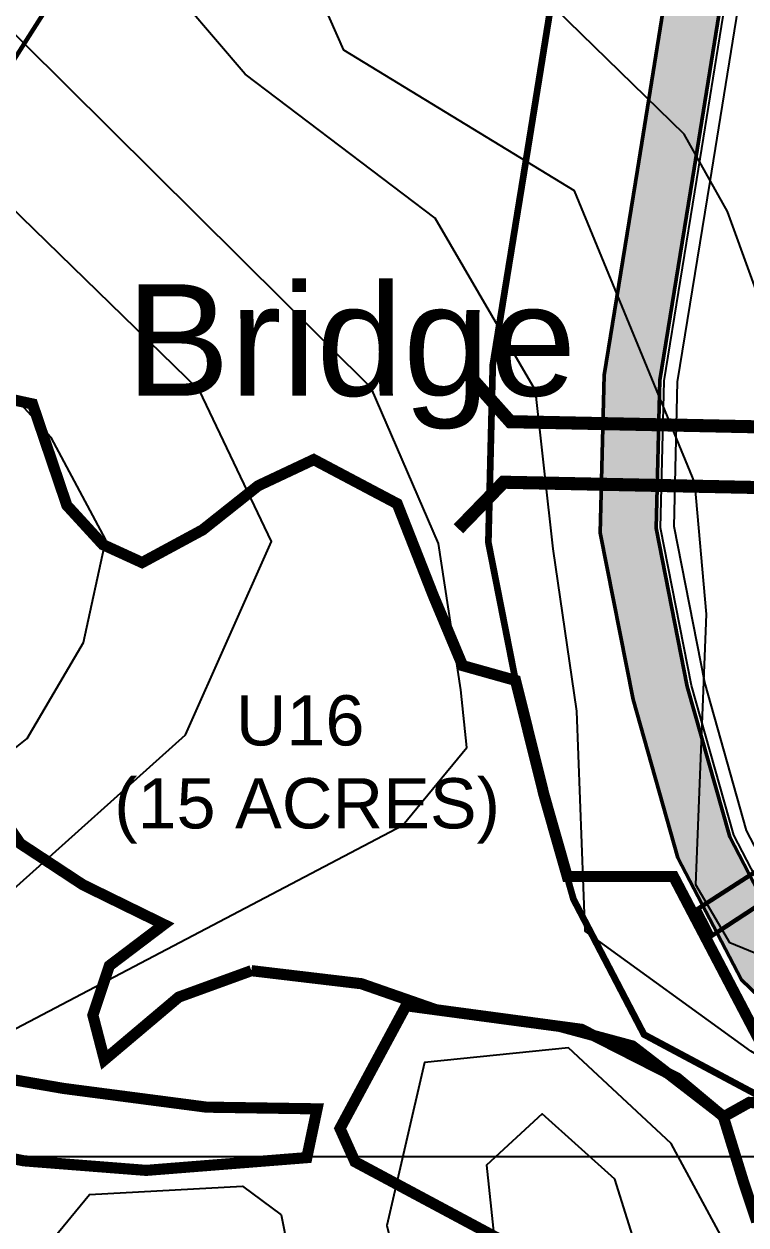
# Model space of a CAD drawing. Header units: metres. Extents: x 218545 to 227455, y 1543467 to 1556082.
# Drawn here: x 221152 to 221476, y 1548669 to 1549207 of the extents above; entities that cross this region are included whole.
import ezdxf

# ---------------------------------------------------------------- set-up
doc = ezdxf.new("R2010")
doc.units = ezdxf.units.M
doc.header["$MEASUREMENT"] = 0
for name, color, linetype in [('10 M CONTOUR', 20, 'Continuous'), ('2 M CONTOUR', 33, 'Continuous'), ('Bridges', 200, 'Continuous'), ('CART TRACK', 30, 'Continuous'), ('EXCAVATED CANAL', 160, 'Continuous'), ('GRID', 250, 'Continuous'), ('SATGE-2', 160, 'Continuous'), ('UT & SP', 1, 'Continuous'), ('UUL', 90, 'Continuous')]:
    doc.layers.add(name, color=color, linetype=linetype)
doc.layers.add('BO', color=7, linetype='Continuous', lineweight=30)
doc.styles.get("Standard").update_dxf_attribs({"font": 'arial.ttf'})

msp = doc.modelspace()

# ---------------------------------------------------------------- hatches: boundary and pattern name
at = {"layer": 'EXCAVATED CANAL'}
h = msp.add_hatch(dxfattribs=at)
h.set_pattern_fill('DOTS', color=256, scale=50)
h.set_pattern_definition([(0, (0.1397, 0.1363), (1.5625, 3.125), [0, -3.125])])
h.paths.add_polyline_path([(221677.6937, 1554791.64442), (221704.67316, 1554781.50768), (221725.84354, 1554764.12013), (221771.77601, 1554658.84245), (221826.66019, 1554604.5166), (221890.14239, 1554543.40766), (221937.5323, 1554495.62726), (221949.02306, 1554474.38318), (221970.84004, 1554401.16884), (221985.50391, 1554342.1364), (221990.8142, 1554293.13117), (221922.06107, 1554210.45335), (221883.85237, 1554172.24465), (221834.68547, 1554146.36733), (221786.59744, 1554139.63501), (221713.05915, 1554113.20718), (221640.09635, 1554026.29562), (221578.70094, 1553948.7665), (221543.8227, 1553881.343), (221550.37321, 1553816.99215), (221575.22372, 1553730.01538), (221619.73786, 1553599.64432), (221627.53279, 1553553.64843), (221647.60429, 1553471.24962), (221685.23951, 1553402.33735), (221702.72777, 1553385.14753), (221718.31628, 1553368.57315), (221759.68082, 1553305.34543), (221793.41232, 1553269.19256), (221866.96525, 1553193.56155), (221898.48979, 1553155.27226), (221955.71109, 1553087.99832), (222027.36459, 1553011.99203), (222080.24728, 1552953.06813), (222103.79949, 1552923.00001), (222162.61161, 1552843.31454), (222212.67089, 1552774.4831), (222285.17552, 1552689.96857), (222319.21374, 1552649.32189), (222332.67594, 1552622.88749), (222345.26961, 1552593.48022), (222359.18048, 1552556.08916), (222368.11872, 1552534.61058), (222389.54691, 1552422.82945), (222416.94495, 1552265.45475), (222446.87895, 1552199.76931), (222474.88143, 1552155.82976), (222526.95495, 1552085.99911), (222633.93532, 1551930.3591), (222665.01712, 1551866.46674), (222674.38512, 1551777.36289), (222665.28065, 1551717.94056), (222643.93351, 1551662.4778), (222613.05268, 1551577.63886), (222608.08692, 1551544.38406), (222608.54407, 1551495.18901), (222625.47574, 1551477.79524), (222626.96748, 1551470.94678), (222622.09495, 1551441.15212), (222622.71151, 1551410.9404), (222638.97905, 1551280.55909), (222646.22726, 1551144.9598), (222650.3292, 1551108.07219), (222664.44073, 1550783.9432), (222658.66497, 1550677.51638), (222648.79081, 1550640.74825), (222629.83511, 1550607.52051), (222586.42228, 1550552.69021), (222533.33897, 1550497.69687), (222459.74745, 1550428.34623), (222363.1073, 1550330.83662), (222312.43248, 1550273.59953), (222247.4693, 1550206.90611), (222157.04628, 1550111.10256), (222083.86052, 1550040.18285), (222009.27453, 1549958.49819), (221838.28985, 1549793.2243), (221733.41196, 1549688.99052), (221661.42128, 1549610.98472), (221593.45514, 1549539.70631), (221536.09912, 1549481.41053), (221507.92632, 1549440.67863), (221485.62919, 1549390.74303), (221459.14595, 1549318.28691), (221440.5382, 1549225.18609), (221427.15324, 1549142.08652), (221412.21579, 1549050.15665), (221410.45962, 1548979.46286), (221425.16964, 1548904.80015), (221445.17672, 1548833.95243), (221473.74653, 1548779.18003), (221521.21905, 1548733.53019), (221571.70567, 1548707.5099), (221659.71715, 1548674.33117), (221748.07972, 1548647.895), (221835.34799, 1548619.47559), (221961.60573, 1548577.88445), (222075.40908, 1548543.75533), (222176.56515, 1548502.16753), (222306.15866, 1548445.41572), (222451.21444, 1548392.87583), (222529.3421, 1548381.06278), (222609.89339, 1548371.02657), (222662.85006, 1548354.1647), (222700.84907, 1548322.2047), (222774.53831, 1548250.45465), (222878.80881, 1548150.12341), (222941.85942, 1548088.53022), (222984.44789, 1548036.43783), (223007.99985, 1547998.04314), (223025.23783, 1547930.19402), (223034.36018, 1547840.97104), (223056.79053, 1547753.19681), (223115.36795, 1547656.06126), (223190.51503, 1547596.0062), (223348.91253, 1547525.59569), (223480.63732, 1547497.20699), (223485.90427, 1547521.64588), (223356.70584, 1547549.49011), (223203.60947, 1547617.54417), (223134.46775, 1547672.79994), (223080.1005, 1547762.95401), (223059.04163, 1547845.3614), (223049.92106, 1547934.56697), (223031.29519, 1548007.87888), (223004.8735, 1548050.95184), (222960.32932, 1548105.43636), (222896.21099, 1548168.07258), (222791.92572, 1548268.41803), (222717.63742, 1548340.75138), (222675.15281, 1548376.48411), (222615.27695, 1548395.54911), (222532.75695, 1548405.83061), (222457.40024, 1548417.22469), (222315.43975, 1548468.64345), (222186.33374, 1548525.18176), (222083.77318, 1548567.34699), (221969.10873, 1548601.73435), (221843.12958, 1548643.23372), (221755.53424, 1548671.75964), (221667.71908, 1548698.03204), (221581.87539, 1548730.39355), (221535.91651, 1548754.08029), (221494.02165, 1548794.36661), (221468.53503, 1548843.2281), (221449.50301, 1548910.623), (221435.52028, 1548981.59427), (221437.16572, 1549047.83064), (221451.83237, 1549138.09394), (221465.14539, 1549220.74687), (221483.28515, 1549311.50616), (221508.81139, 1549381.34401), (221529.80766, 1549428.36627), (221555.43289, 1549465.41492), (221611.41314, 1549522.31238), (221679.65493, 1549593.87987), (221751.41782, 1549671.63885), (221855.78973, 1549775.36977), (222027.21026, 1549941.06496), (222101.80686, 1550022.76124), (222174.84432, 1550093.53723), (222265.51505, 1550189.60324), (222330.75613, 1550256.58195), (222381.35911, 1550313.73791), (222477.2037, 1550410.44478), (222550.91528, 1550479.90857), (222605.26123, 1550536.20999), (222650.61131, 1550593.48703), (222672.10057, 1550631.15588), (222683.48673, 1550673.55421), (222689.47025, 1550783.8092), (222675.26897, 1551109.99956), (222671.15335, 1551147.01019), (222663.89621, 1551282.77669), (222647.67983, 1551412.74791), (222647.13642, 1551439.375), (222652.40855, 1551471.6131), (222648.38025, 1551490.10666), (222633.44984, 1551505.44455), (222633.10417, 1551542.64335), (222637.40648, 1551571.45512), (222667.34729, 1551653.71153), (222689.58296, 1551711.4828), (222699.58555, 1551776.767), (222689.42059, 1551873.45127), (222655.59772, 1551942.97821), (222547.2843, 1552100.5576), (222495.47102, 1552170.03928), (222468.90224, 1552211.72917), (222441.0243, 1552272.90291), (222414.13993, 1552427.32708), (222392.18764, 1552541.8422), (222382.44504, 1552565.25368), (222368.48937, 1552602.76515), (222355.3303, 1552633.49266), (222340.2031, 1552663.19646), (222304.24686, 1552706.13353), (222232.29886, 1552789.99924), (222182.77844, 1552858.08975), (222123.70148, 1552938.13404), (222099.41212, 1552969.14325), (222045.76565, 1553028.9182), (221974.34025, 1553104.68253), (221917.66267, 1553171.31722), (221885.60826, 1553210.25008), (221811.30219, 1553286.65628), (221779.52006, 1553320.869), (221738.11281, 1553384.162), (221720.67455, 1553402.70311), (221705.48675, 1553417.63174), (221671.21237, 1553480.39011), (221652.1315, 1553558.72211), (221644.14698, 1553605.83678), (221599.18365, 1553737.52338), (221575.11946, 1553821.74806), (221569.55125, 1553876.44892), (221599.8824, 1553935.08239), (221659.55142, 1554010.43144), (221727.92599, 1554091.87762), (221792.64591, 1554115.13634), (221842.5016, 1554122.11614), (221898.91039, 1554151.80498), (221940.62423, 1554193.51882), (222016.87018, 1554287.38728), (222010.45741, 1554346.56662), (221995.23918, 1554407.83077), (221972.50841, 1554484.11162), (221958.04406, 1554510.85328), (221907.88908, 1554561.42153), (221844.32293, 1554622.61128), (221793.01178, 1554673.40044), (221746.58877, 1554779.80245), (221717.48596, 1554803.70502), (221684.94991, 1554815.92949), (221656.53043, 1554822.32331), (221650.9804, 1554797.65439)])

# ---------------------------------------------------------------- linework, layer by layer
at = {"layer": '10 M CONTOUR'}
for points in [[(222137.30269, 1548818.78132, -1039.86579), (222071.39569, 1548731.95232, -1039.86579), (222024.34869, 1548701.00332, -1039.86579), (221956.97592, 1548684.52503, -1039.86579), (221877.86568, 1548685.63735, -1039.86579), (221796.33043, 1548727.21803, -1039.86579), (221716.00756, 1548799.66685, -1039.86579), (221570.90834, 1548800.96054, -1039.86579), (221528.65959, 1548837.11727, -1039.86579), (221524.81769, 1548891.06832, -1039.86579), (221537.22078, 1548966.64388, -1039.86579), (221500.16669, 1549033.37632, -1039.86579), (221467.56269, 1549123.37532, -1039.86579), (221448.02969, 1549158.13732, -1039.86579), (221373.23669, 1549231.09032, -1039.86579), (221367.94369, 1549269.56532, -1039.86579), (221484.59569, 1549385.38932, -1039.86579), (221513.21069, 1549423.58832, -1039.86579), (221516.57269, 1549461.09632, -1039.86579), (221408.95169, 1549545.04032, -1039.86579), (221323.80969, 1549567.44632, -1039.86579), (221235.71069, 1549632.60032, -1039.86579), (221230.47969, 1549652.15032, -1039.86579), (221329.64169, 1549735.59532, -1039.86579)], [(220880.66969, 1548668.83032, -1029.86579), (220889.46444, 1548732.90761, -1029.86579), (221099.65269, 1548844.38832, -1029.86579), (221153.64969, 1548887.41232, -1029.86579), (221178.95069, 1548930.36932, -1029.86579), (221188.88369, 1548976.29932, -1029.86579), (221164.42969, 1549022.14232, -1029.86579), (221089.54269, 1549104.29332, -1029.86579), (220860.00169, 1549260.77132, -1029.86579), (220745.65269, 1549285.18232, -1029.86579), (220716.98769, 1549282.95332, -1029.86579), (220638.70369, 1549244.21532, -1029.86579), (220559.77269, 1549173.17032, -1029.86579), (220527.35769, 1549118.45432, -1029.86579), (220493.24269, 1548980.72232, -1029.86579), (220475.33069, 1548962.29032, -1029.86579), (220261.69769, 1548932.94832, -1029.86579), (220112.22369, 1548881.61132, -1029.86579), (220107.24526, 1548882.10843, -1029.86579)]]:
    msp.add_polyline3d(points, dxfattribs=at)
at = {"layer": '2 M CONTOUR'}
for points in [[(221567.67533, 1548657.71381, -1469.86579), (221564.65024, 1548676.38711, -1469.86579), (221562.24768, 1548688.45103, -1469.86579), (221552.92934, 1548703.71066, -1469.86579), (221478.03369, 1548747.31732, -1035.86579), (221403.7233, 1548801.08304, -1035.86579), (221400.05191, 1548899.62832, -1035.86579), (221389.42369, 1548972.27632, -1035.86579), (221381.45469, 1549043.18332, -1035.86579), (221336.55869, 1549120.47532, -1035.86579), (221251.33519, 1549184.95849, -1035.86579), (221211.43069, 1549231.66032, -1035.86579), (221177.14669, 1549268.42832, -1035.86579), (221064.53669, 1549308.76232, -1035.86579), (220987.37869, 1549381.19632, -1035.86579), (220833.88969, 1549455.07432, -1035.86579), (220784.39065, 1549472.59176, -1035.86579)], [(221467.4553, 1548659.10903, -1469.86579), (221442.24715, 1548705.97866, -1033.86579), (221396.20769, 1548748.83632, -1033.86579), (221331.68469, 1548742.16132, -1033.86579), (221314.85669, 1548669.19732, -1033.86579), (221334.99569, 1548586.46432, -1033.86579), (221325.64969, 1548557.18632, -1033.86579), (221252.34269, 1548459.51532, -1033.86579), (221177.16669, 1548449.53132, -1033.86579), (221119.98369, 1548500.80732, -1033.86579), (221082.03469, 1548669.91432, -1033.86579), (221097.32969, 1548717.61632, -1033.86579), (221119.15969, 1548742.09532, -1033.86579), (221322.07869, 1548848.54732, -1033.86579), (221350.71169, 1548883.28132, -1033.86579), (221348.00569, 1548909.16032, -1033.86579), (221337.98428, 1548974.67038, -1033.86579), (221307.86369, 1549044.38032, -1033.86579), (221132.26069, 1549218.54232, -1033.86579), (220785.05069, 1549413.85532, -1033.86579), (220715.75969, 1549417.39743, -1033.86579), (220635.27122, 1549360.84094, -1033.86579), (220561.26469, 1549356.58032, -1033.86579), (220550.72913, 1549366.52993, -1033.86579)], [(220991.16269, 1548663.32932, -1031.86579), (220992.92369, 1548700.31032, -1031.86579), (221001.90269, 1548732.36632, -1031.86579), (221028.04069, 1548754.30332, -1031.86579), (221144.70069, 1548817.34032, -1031.86579), (221224.65169, 1548888.98032, -1031.86579), (221263.11969, 1548975.55832, -1031.86579), (221230.85869, 1549043.21632, -1031.86579), (221105.44569, 1549165.20432, -1031.86579), (220902.30169, 1549292.66532, -1031.86579), (220803.68869, 1549328.69332, -1031.86579), (220728.97769, 1549332.34132, -1031.86579), (220692.47669, 1549322.48632, -1031.86579), (220562.19169, 1549238.94732, -1031.86579), (220489.35169, 1549158.60432, -1031.86579), (220452.21669, 1549042.12632, -1031.86579), (220411.83469, 1548999.10832, -1031.86579), (220369.95872, 1548986.42574, -1031.86579)], [(221522.83769, 1548773.50732, -1037.86579), (221468.55169, 1548795.87032, -1037.86579), (221453.29269, 1548821.76232, -1037.86579), (221458.13686, 1548942.98412, -1037.86579), (221452.91269, 1549001.93632, -1037.86579), (221398.96071, 1549132.72607, -1037.86579), (221295.51069, 1549195.71832, -1037.86579), (221282.98369, 1549224.23232, -1037.86579)], [(221428.00227, 1548654.67335, -1469.86579), (221416.97992, 1548689.93694, -1031.86579), (221384.4808, 1548719.24065, -1031.86579), (221359.5262, 1548696.16671, -1031.86579), (221375.9787, 1548541.24096, -1031.86579)], [(221285.71569, 1548581.90832, -1035.86579), (221255.88669, 1548543.67732, -1035.86579), (221209.24369, 1548537.70932, -1035.86579), (221182.60869, 1548554.17632, -1035.86579), (221163.50169, 1548661.15232, -1035.86579), (221181.63869, 1548683.03532, -1035.86579), (221250.12169, 1548686.73132, -1035.86579), (221267.54269, 1548673.95132, -1035.86579), (221285.71569, 1548581.90832, -1035.86579)]]:
    msp.add_polyline3d(points, dxfattribs=at)
at = {"layer": 'BO', "ltscale": 100, "const_width": 3, "elevation": -1469.86579}
msp.add_lwpolyline([(221947.64189, 1548557.0751), (221884.95119, 1548575.58633), (221751.97258, 1548617.78219), (221638.90752, 1548652.41318), (221583.89635, 1548676.19679), (221561.53596, 1548684.62625), (221430.11363, 1548754.71673), (221398.46009, 1548815.40109), (221376.5029, 1548893.15443), (221360.3383, 1548975.20005), (221362.31592, 1549054.80866), (221377.79497, 1549150.07167), (221391.32382, 1549234.06453), (221410.86755, 1549331.8484), (221439.26479, 1549409.54107), (221464.16363, 1549465.30336), (221494.5513, 1549509.23748), (221726.0224, 1549752.77949), (221806.1, 1549830.18255)], dxfattribs=at)
at = {"layer": 'Bridges', "color": 0, "const_width": 5.85937, "elevation": -2939.73159}
for points in [[(221350.80022, 1549050.96777), (221370.15715, 1549029.28234), (221505.76898, 1549026.45474), (221524.34193, 1549052.71863)], [(221346.91458, 1548981.30134), (221367.15861, 1549002.16106), (221502.77043, 1548999.33345), (221520.23248, 1548972.3182)]]:
    msp.add_lwpolyline(points, dxfattribs=at)
at = {"layer": 'CART TRACK', "linetype": 'Continuous', "ltscale": 50, "elevation": -1469.86579}
for points in [[(221843.75211, 1548645.13437), (221756.13061, 1548673.66881), (221668.35923, 1548699.92811), (221582.68896, 1548732.22424), (221537.0923, 1548755.7243), (221495.64366, 1548795.58154), (221470.4037, 1548843.97016), (221451.44968, 1548911.08883), (221437.52514, 1548981.76478), (221439.16171, 1549047.64456), (221453.8067, 1549137.77454), (221467.11397, 1549220.39173), (221485.21629, 1549310.9637), (221510.66597, 1549380.59208), (221531.55817, 1549427.38129), (221556.97959, 1549464.13527), (221612.84978, 1549520.92086), (221681.11362, 1549592.51148), (221752.85829, 1549670.25072)], [(221845.61969, 1548650.83632), (221757.91969, 1548679.39632), (221670.27969, 1548705.61632), (221585.12969, 1548737.71632), (221540.61969, 1548760.65632), (221500.50969, 1548799.22632), (221476.00969, 1548846.19632), (221457.28969, 1548912.48632), (221443.53969, 1548982.27632), (221445.14969, 1549047.08632), (221459.72969, 1549136.81632), (221473.01969, 1549219.32632), (221491.00969, 1549309.33632), (221516.22969, 1549378.33632), (221536.80969, 1549424.42632), (221561.61969, 1549460.29632), (221617.15969, 1549516.74632), (221685.48969, 1549588.40632), (221757.17969, 1549666.08632)]]:
    msp.add_lwpolyline(points, dxfattribs=at)
at = {"layer": 'EXCAVATED CANAL', "linetype": 'Continuous', "lineweight": 50, "elevation": -1469.86579}
for points in [[(221733.41196, 1549688.99052), (221661.42128, 1549610.98472), (221593.45514, 1549539.70631), (221536.09912, 1549481.41053), (221507.92632, 1549440.67863), (221485.62919, 1549390.74303), (221459.14595, 1549318.28691), (221440.5382, 1549225.18609), (221427.15324, 1549142.08652), (221412.21579, 1549050.15665), (221410.45962, 1548979.46286), (221425.16964, 1548904.80015), (221445.17672, 1548833.95243), (221473.74653, 1548779.18003), (221521.21905, 1548733.53019), (221571.70567, 1548707.5099), (221659.71715, 1548674.33117), (221748.07972, 1548647.895)], [(221843.12958, 1548643.23372), (221755.53424, 1548671.75964), (221667.71908, 1548698.03204), (221581.87539, 1548730.39355), (221535.91651, 1548754.08029), (221494.02165, 1548794.36661), (221468.53503, 1548843.2281), (221449.50301, 1548910.623), (221435.52028, 1548981.59427), (221437.16572, 1549047.83064), (221451.83237, 1549138.09394), (221465.14539, 1549220.74687), (221483.28515, 1549311.50616), (221508.81139, 1549381.34401), (221529.80766, 1549428.36627), (221555.43289, 1549465.41492), (221611.41314, 1549522.31238), (221679.65493, 1549593.87987), (221751.41782, 1549671.63885)]]:
    msp.add_lwpolyline(points, dxfattribs=at)
at = {"layer": 'GRID', "linetype": 'Continuous'}
msp.add_line((219000.13969, 1548700.13632, -1469.86579), (227000.13969, 1548700.13632, -1469.86579), dxfattribs=at)
at = {"layer": 'SATGE-2', "lineweight": 40, "elevation": -1469.86579}
msp.add_lwpolyline([(221638.90752, 1548652.41318), (221583.89635, 1548676.19679), (221561.53596, 1548684.62625), (221430.11363, 1548754.71673), (221398.46009, 1548815.40109), (221376.5029, 1548893.15443), (221360.3383, 1548975.20005), (221362.31592, 1549054.80866), (221377.79497, 1549150.07167), (221391.32382, 1549234.06453), (221410.86755, 1549331.8484), (221439.26479, 1549409.54107), (221464.16363, 1549465.30336), (221494.5513, 1549509.23748), (221726.0224, 1549752.77949), (221806.1, 1549830.18255), (220457.3129, 1549830.18255), (220410.15053, 1549834.02004), (220473.321, 1549730.85497), (220521.62752, 1549700.13632), (220579.50828, 1549650.48706), (220514.53773, 1549607.31008), (220503.21911, 1549582.59925), (220503.82218, 1549520.55725)], dxfattribs=at)
at = {"layer": 'SATGE-2', "color": 0, "const_width": 2, "elevation": -1469.86579}
msp.add_lwpolyline([(220948.70903, 1548878.49273), (221554.47372, 1549830.87427)], dxfattribs=at)
at = {"layer": 'UT & SP', "linetype": 'Continuous', "const_width": 2, "elevation": -48.57314}
msp.add_lwpolyline([(221454.52098, 1548811.2319), (221460.7022, 1548799.1161), (221489.47016, 1548817.93829), (221482.1755, 1548829.03627), (221454.52098, 1548811.2319)], dxfattribs=at)
at = {"layer": 'UUL', "const_width": 5, "elevation": -1469.86579}
for points in [[(221139.18798, 1549040.86945), (221156.04415, 1549037.20706), (221171.43454, 1548991.79348), (221187.55785, 1548974.21402), (221205.14688, 1548966.15679), (221232.26332, 1548980.80633), (221257.18111, 1549000.58321), (221282.09891, 1549012.30283), (221319.4756, 1548992.52595), (221335.59886, 1548951.50725), (221348.79067, 1548920.01075), (221372.52188, 1548913.36061), (221385.26846, 1548862.1144), (221395.69477, 1548825.52121), (221443.33173, 1548825.52121), (221497.113, 1548722.93389), (221477.2882, 1548724.31625), (221465.76216, 1548717.86519), (221445.01114, 1548735.20874), (221402.04828, 1548757.06614), (221336.87462, 1548765.82456), (221303.41561, 1548777.48717), (221254.138, 1548783.33632)], [(221254.138, 1548783.33632), (221221.57987, 1548771.50348), (221188.28183, 1548743.40042), (221183.10215, 1548763.36837), (221190.50171, 1548785.555), (221214.9203, 1548804.04383), (221178.6624, 1548821.7931), (221150.54403, 1548840.28197), (221136.48484, 1548860.98944)], [(221579.00608, 1548664.39875), (221513.94409, 1548679.63932), (221479.88822, 1548673.03512), (221474.80518, 1548688.27569), (221465.55759, 1548718.19799), (221424.88712, 1548749.60214), (221392.34161, 1548758.37058), (221350.2859, 1548764.02227), (221323.46334, 1548767.62684), (221293.85143, 1548712.66066), (221300.57826, 1548697.72186), (221370.2454, 1548660.43237)]]:
    msp.add_lwpolyline(points, dxfattribs=at)
msp.add_lwpolyline([(221278.97182, 1548699.57891), (221206.98582, 1548693.86401), (221152.16245, 1548698.15202), (221076.36186, 1548712.92348), (221024.97101, 1548716.81901), (220990.65182, 1548725.20429), (220922.77151, 1548741.97487), (220882.08457, 1548744.32246), (220803.53068, 1548738.2224), (220724.2066, 1548737.4631), (220708.19017, 1548758.80413), (220766.15497, 1548754.99297), (220826.41216, 1548761.856), (220904.96605, 1548767.95239), (220952.25727, 1548765.66716), (221001.37392, 1548747.35231), (221034.93504, 1548739.72999), (221075.35515, 1548742.77818), (221130.26949, 1548737.44109), (221169.93153, 1548730.58174), (221233.99725, 1548722.19645), (221283.5748, 1548721.43348)], close=True, dxfattribs=at)

# ---------------------------------------------------------------- texts
at = {"layer": 'Bridges', "color": 0}
msp.add_text('Bridge', height=50, dxfattribs=at).set_placement((221197.89899, 1549040.87766, -1470.22871))
at = {"layer": 'UUL'}
for s, p in [('U16', (221247.15628, 1548884.23082, -3419.53443)), ('(15 ACRES)', (221192.65221, 1548847.06999, -3419.53443))]:
    msp.add_text(s, height=22.5, dxfattribs=at).set_placement(p)

doc.saveas('drawing.dxf')
